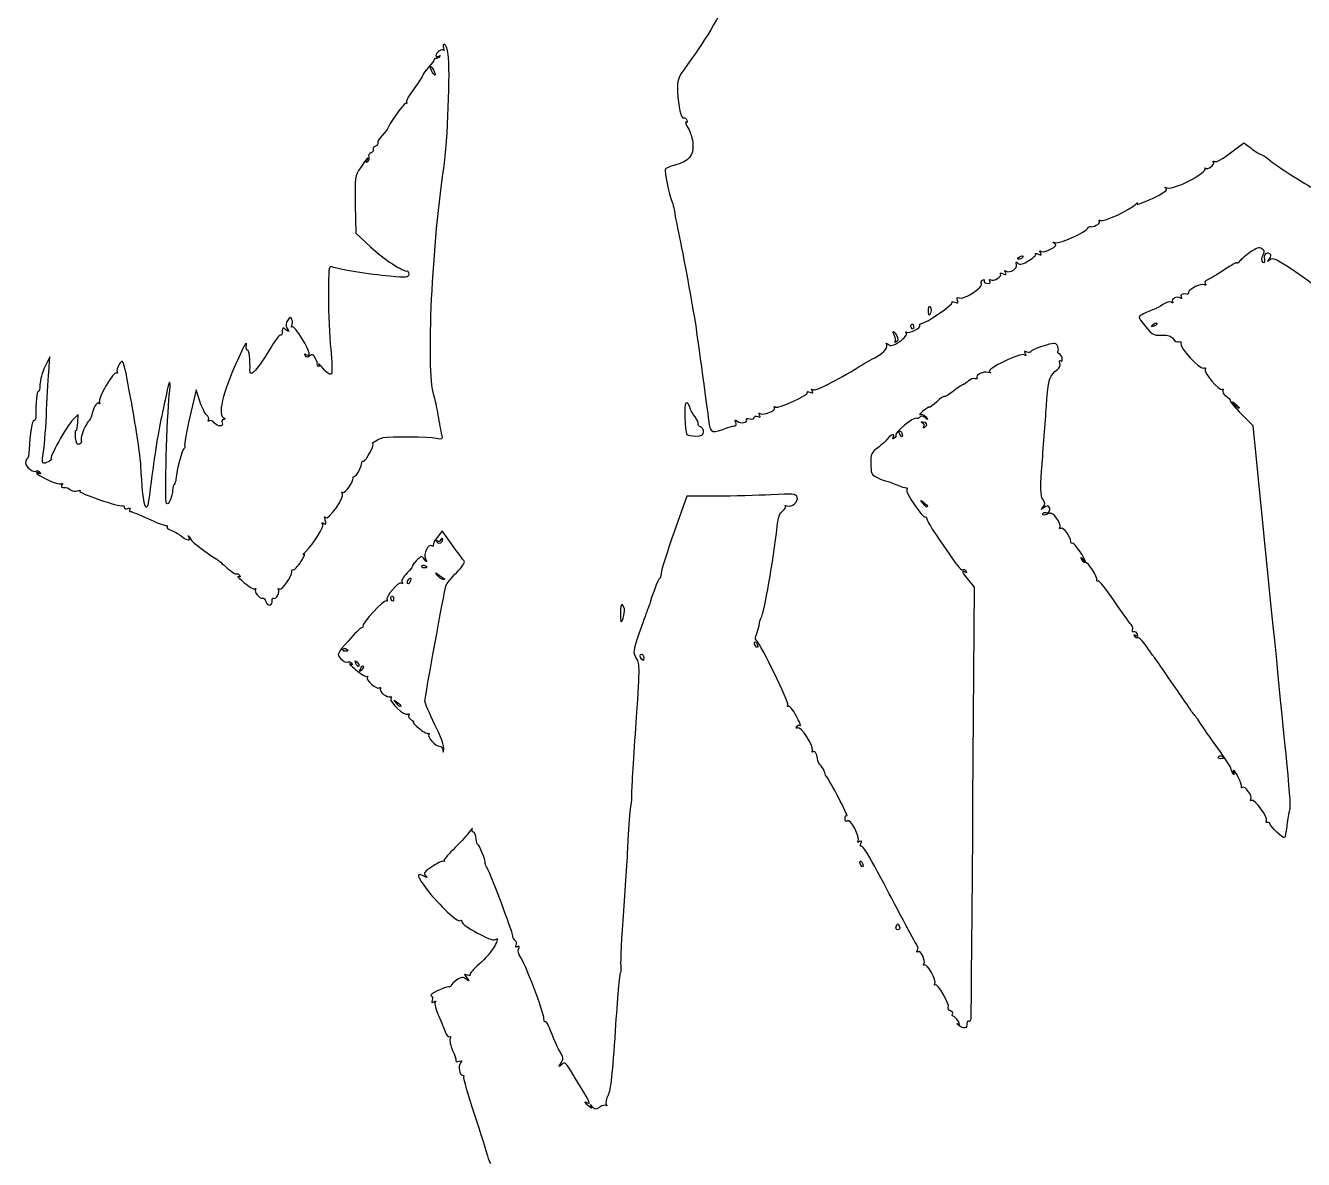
# Model space of a CAD drawing. Header units: millimetres. Extents: x -100 to 30, y 2 to 98.
# Drawn here: x -34.15 to -1.41, y 49.89 to 78.95 of the extents above; entities that cross this region are included whole.
import ezdxf

# ---------------------------------------------------------------- set-up
doc = ezdxf.new("R2010")
doc.units = ezdxf.units.MM
doc.layers.add('Layer_1', color=7, linetype='CONTINUOUS')

msp = doc.modelspace()

# ---------------------------------------------------------------- linework, layer by layer
at = {"layer": 'Layer_1', "color": 7}
for points in [[(-23.75, 77.793), (-23.75, 77.793)], [(-3.28, 75.684), (-2.939, 75.944), (-2.753, 75.802)], [(-25.704, 74.361), (-25.69, 73.631), (-25.312, 73.276)], [(-8.739, 72.98), (-8.739, 72.98)], [(-11.021, 71.635), (-11.021, 71.635)], [(-11.463, 71.211), (-11.463, 71.211)], [(-5.268, 71.279), (-5.268, 71.279)], [(-11.875, 70.848), (-11.875, 70.848)], [(-33.559, 70.063), (-33.533, 70.456), (-33.655, 70.203)], [(-29.687, 69.321), (-29.783, 69.61), (-29.942, 68.916)], [(-3.18, 69.234), (-3.18, 69.234)], [(-32.813, 68.776), (-32.805, 68.979), (-32.94, 68.844)], [(-2.999, 68.989), (-2.712, 68.698), (-2.297, 64.573)], [(-16.779, 68.532), (-16.779, 68.532)], [(-11.749, 68.464), (-11.749, 68.464)], [(-11.137, 68.672), (-11.137, 68.672)], [(-16.445, 66.886), (-17.208, 66.886), (-17.534, 65.972)], [(-11.164, 66.704), (-11.164, 66.704)], [(-23.219, 65.639), (-23.475, 65.995), (-23.598, 65.837)], [(-23.614, 65.713), (-23.614, 65.713)], [(-23.997, 65.097), (-23.997, 65.097)], [(-23.589, 64.848), (-23.589, 64.848)], [(-24.369, 64.69), (-24.369, 64.69)], [(-9.996, 64.73), (-9.847, 64.553), (-9.887, 59.071)], [(-27.834, 64.207), (-27.834, 64.207)], [(-24.788, 64.24), (-24.788, 64.24)], [(-18.807, 63.945), (-18.807, 63.945)], [(-26.021, 62.961), (-26.021, 62.961)], [(-15.46, 63.067), (-15.46, 63.067)], [(-25.686, 62.597), (-25.686, 62.597)], [(-18.372, 62.707), (-18.372, 62.707)], [(-25.574, 62.461), (-25.574, 62.461)], [(-24.657, 61.587), (-24.657, 61.587)], [(-23.663, 61.028), (-23.663, 61.028)], [(-3.588, 60.206), (-3.588, 60.206)], [(-12.761, 57.445), (-12.761, 57.445)], [(-11.848, 55.848), (-11.848, 55.848)]]:
    msp.add_lwpolyline(points, dxfattribs=at)
for points in [[(-16.047, 79.958), (-16.173, 79.555), (-16.662, 78.676), (-17.064, 78.13)], [(-23.447, 78.315), (-23.493, 78.36), (-23.638, 78.256), (-23.638, 78.177)], [(-23.422, 78.468), (-23.455, 78.468), (-23.464, 78.425), (-23.444, 78.371)], [(-23.444, 78.371), (-23.424, 78.318), (-23.425, 78.293), (-23.447, 78.315)], [(-23.325, 78.209), (-23.346, 78.351), (-23.39, 78.468), (-23.422, 78.468)], [(-23.684, 78.074), (-23.678, 78.059), (-23.741, 77.973), (-23.824, 77.884)], [(-23.642, 78.103), (-23.671, 78.103), (-23.689, 78.09), (-23.684, 78.074)], [(-23.544, 78.154), (-23.57, 78.126), (-23.614, 78.103), (-23.642, 78.103)], [(-23.638, 78.177), (-23.638, 78.148), (-23.606, 78.142), (-23.567, 78.165)], [(-23.567, 78.165), (-23.527, 78.188), (-23.517, 78.183), (-23.544, 78.154)], [(-23.437, 75.291), (-23.335, 75.985), (-23.265, 77.812), (-23.325, 78.209)], [(-17.064, 78.13), (-17.455, 77.599), (-17.457, 77.594), (-17.447, 77.259)], [(-23.975, 77.674), (-23.975, 77.648), (-24.075, 77.495), (-24.197, 77.334)], [(-23.824, 77.884), (-23.907, 77.794), (-23.975, 77.7), (-23.975, 77.674)], [(-23.75, 77.793), (-23.783, 77.855), (-23.798, 77.906), (-23.782, 77.906)], [(-23.782, 77.906), (-23.767, 77.906), (-23.727, 77.855), (-23.694, 77.793)], [(-23.662, 77.681), (-23.677, 77.681), (-23.717, 77.732), (-23.75, 77.793)], [(-23.694, 77.793), (-23.661, 77.732), (-23.646, 77.681), (-23.662, 77.681)], [(-24.197, 77.334), (-24.319, 77.173), (-24.406, 77.021), (-24.39, 76.996)], [(-24.42, 76.95), (-24.469, 76.95), (-24.87, 76.382), (-24.876, 76.304)], [(-24.39, 76.996), (-24.375, 76.971), (-24.388, 76.95), (-24.42, 76.95)], [(-17.447, 77.259), (-17.434, 76.87), (-17.356, 76.54), (-17.288, 76.583)], [(-24.876, 76.304), (-24.877, 76.29), (-24.94, 76.211), (-25.015, 76.129)], [(-17.288, 76.583), (-17.262, 76.599), (-17.226, 76.573), (-17.207, 76.525)], [(-17.23, 76.472), (-17.26, 76.491), (-17.236, 76.423), (-17.176, 76.321)], [(-17.207, 76.525), (-17.188, 76.475), (-17.198, 76.453), (-17.23, 76.472)], [(-17.176, 76.321), (-17.115, 76.218), (-17.06, 76.031), (-17.053, 75.904)], [(-25.015, 76.129), (-25.091, 76.047), (-25.142, 75.961), (-25.127, 75.937)], [(-25.408, 75.494), (-25.326, 75.635), (-25.427, 75.519), (-25.574, 75.302)], [(-25.302, 75.69), (-25.353, 75.671), (-25.378, 75.62), (-25.361, 75.574)], [(-25.244, 75.776), (-25.227, 75.748), (-25.253, 75.709), (-25.302, 75.69)], [(-25.188, 75.86), (-25.236, 75.841), (-25.261, 75.804), (-25.244, 75.776)], [(-25.127, 75.937), (-25.112, 75.913), (-25.139, 75.878), (-25.188, 75.86)], [(-17.053, 75.904), (-17.036, 75.619), (-17.163, 75.468), (-17.493, 75.379)], [(-3.687, 75.465), (-3.65, 75.442), (-3.475, 75.536), (-3.28, 75.684)], [(-2.753, 75.802), (-2.651, 75.725), (-2.536, 75.654), (-2.498, 75.645)], [(-2.498, 75.645), (-2.459, 75.636), (-2.374, 75.581), (-2.308, 75.524)], [(-25.574, 75.302), (-25.712, 75.099), (-25.717, 75.062), (-25.704, 74.361)], [(-25.392, 75.453), (-25.433, 75.428), (-25.438, 75.442), (-25.408, 75.494)], [(-25.361, 75.574), (-25.343, 75.529), (-25.357, 75.474), (-25.392, 75.453)], [(-17.493, 75.379), (-17.624, 75.345), (-17.745, 75.293), (-17.763, 75.264)], [(-3.934, 75.284), (-3.949, 75.303), (-3.944, 75.308), (-3.925, 75.293)], [(-3.925, 75.293), (-3.861, 75.246), (-3.675, 75.379), (-3.714, 75.443)], [(-3.714, 75.443), (-3.738, 75.481), (-3.727, 75.489), (-3.687, 75.465)], [(-2.308, 75.524), (-2.116, 75.355), (-1.184, 74.761), (-1.107, 74.759)], [(-23.676, 69.416), (-23.887, 69.947), (-23.759, 73.094), (-23.437, 75.291)], [(-17.763, 75.264), (-17.792, 75.216), (-17.669, 74.635), (-17.584, 74.42)], [(-4.892, 74.789), (-4.726, 74.734), (-3.859, 75.182), (-3.934, 75.284)], [(-5.281, 74.52), (-4.987, 74.661), (-4.881, 74.738), (-4.93, 74.773)], [(-4.93, 74.773), (-4.977, 74.807), (-4.965, 74.812), (-4.892, 74.789)], [(-17.584, 74.42), (-17.566, 74.373), (-17.544, 74.285), (-17.535, 74.223)], [(-6.615, 73.949), (-6.545, 73.906), (-5.825, 74.236), (-5.713, 74.363)], [(-5.713, 74.363), (-5.672, 74.41), (-5.653, 74.419), (-5.671, 74.383)], [(-5.671, 74.383), (-5.688, 74.348), (-5.513, 74.409), (-5.281, 74.52)], [(-17.535, 74.223), (-17.526, 74.161), (-17.465, 73.845), (-17.398, 73.52)], [(-7.759, 73.383), (-7.654, 73.348), (-7.012, 73.641), (-6.934, 73.759)], [(-6.934, 73.759), (-6.915, 73.788), (-6.89, 73.805), (-6.878, 73.798)], [(-6.878, 73.798), (-6.816, 73.761), (-6.606, 73.874), (-6.639, 73.926)], [(-6.639, 73.926), (-6.66, 73.961), (-6.65, 73.971), (-6.615, 73.949)], [(-17.398, 73.52), (-17.27, 72.897), (-17.02, 71.528), (-16.982, 71.243)], [(-7.889, 73.214), (-7.748, 73.287), (-7.727, 73.318), (-7.789, 73.362)], [(-7.789, 73.362), (-7.849, 73.405), (-7.841, 73.41), (-7.759, 73.383)], [(-25.312, 73.276), (-24.982, 72.966), (-24.467, 72.629), (-24.369, 72.659)], [(-8.739, 72.98), (-8.739, 72.992), (-8.7, 73.018), (-8.652, 73.036)], [(-8.599, 73.014), (-8.632, 72.96), (-8.739, 72.935), (-8.739, 72.98)], [(-8.652, 73.036), (-8.601, 73.055), (-8.579, 73.046), (-8.599, 73.014)], [(-8.444, 72.925), (-8.328, 72.995), (-8.252, 73.07), (-8.274, 73.092)], [(-8.274, 73.092), (-8.296, 73.114), (-8.266, 73.114), (-8.208, 73.092)], [(-8.208, 73.092), (-8.129, 73.061), (-8.114, 73.07), (-8.148, 73.126)], [(-8.148, 73.126), (-8.179, 73.175), (-8.173, 73.187), (-8.131, 73.161)], [(-8.131, 73.161), (-8.096, 73.14), (-7.988, 73.164), (-7.889, 73.214)], [(-2.777, 73.138), (-2.886, 73.058), (-3.008, 72.955), (-3.047, 72.908)], [(-2.48, 73.23), (-2.553, 73.271), (-2.627, 73.247), (-2.777, 73.138)], [(-2.44, 72.872), (-2.494, 72.906), (-2.488, 73.009), (-2.425, 73.109)], [(-2.425, 73.109), (-2.401, 73.148), (-2.424, 73.199), (-2.48, 73.23)], [(-2.271, 73.097), (-2.363, 73.154), (-2.438, 73.08), (-2.414, 72.955)], [(-2.285, 72.967), (-2.236, 73.03), (-2.231, 73.072), (-2.271, 73.097)], [(-26.294, 72.762), (-26.385, 72.799), (-26.393, 72.742), (-26.393, 72.014)], [(-24.816, 72.522), (-25.347, 72.571), (-26.141, 72.7), (-26.294, 72.762)], [(-9.048, 72.62), (-9.078, 72.669), (-9.072, 72.681), (-9.03, 72.655)], [(-9.03, 72.655), (-8.93, 72.593), (-8.725, 72.728), (-8.764, 72.83)], [(-8.764, 72.83), (-8.79, 72.896), (-8.78, 72.903), (-8.726, 72.858)], [(-8.726, 72.858), (-8.673, 72.814), (-8.597, 72.832), (-8.444, 72.925)], [(-3.44, 72.689), (-3.618, 72.569), (-3.809, 72.454), (-3.865, 72.434)], [(-3.117, 72.865), (-3.117, 72.888), (-3.262, 72.808), (-3.44, 72.689)], [(-3.047, 72.908), (-3.085, 72.862), (-3.117, 72.842), (-3.117, 72.865)], [(-2.414, 72.955), (-2.402, 72.893), (-2.414, 72.856), (-2.44, 72.872)], [(-2.271, 72.942), (-2.346, 72.883), (-2.348, 72.886), (-2.285, 72.967)], [(-1.821, 72.771), (-2.119, 72.967), (-2.199, 72.998), (-2.271, 72.942)], [(-1.025, 72.141), (-0.982, 72.188), (-1.21, 72.367), (-1.821, 72.771)], [(-24.336, 72.573), (-24.336, 72.487), (-24.384, 72.482), (-24.816, 72.522)], [(-24.369, 72.659), (-24.351, 72.665), (-24.336, 72.626), (-24.336, 72.573)], [(-9.661, 72.317), (-9.677, 72.358), (-9.665, 72.408), (-9.635, 72.426)], [(-9.635, 72.426), (-9.605, 72.445), (-9.587, 72.439), (-9.595, 72.414)], [(-9.595, 72.414), (-9.611, 72.365), (-9.567, 72.34), (-9.467, 72.34)], [(-9.447, 72.404), (-9.472, 72.445), (-9.463, 72.454), (-9.423, 72.429)], [(-9.467, 72.34), (-9.434, 72.34), (-9.425, 72.369), (-9.447, 72.404)], [(-9.423, 72.429), (-9.346, 72.382), (-9.115, 72.528), (-9.174, 72.586)], [(-9.174, 72.586), (-9.196, 72.609), (-9.166, 72.608), (-9.108, 72.586)], [(-9.108, 72.586), (-9.028, 72.555), (-9.013, 72.564), (-9.048, 72.62)], [(-3.865, 72.434), (-3.924, 72.412), (-3.95, 72.369), (-3.927, 72.331)], [(-10.23, 71.967), (-10.117, 71.923), (-9.626, 72.225), (-9.661, 72.317)], [(-4.396, 72.065), (-4.514, 72.084), (-4.581, 72.051), (-4.545, 71.993)], [(-4.354, 72.113), (-4.354, 72.083), (-4.373, 72.061), (-4.396, 72.065)], [(-3.95, 72.305), (-4.024, 72.351), (-4.354, 72.194), (-4.354, 72.113)], [(-3.927, 72.331), (-3.902, 72.291), (-3.911, 72.281), (-3.95, 72.305)], [(-26.393, 72.014), (-26.393, 71.581), (-26.366, 70.971), (-26.334, 70.657)], [(-11.196, 71.311), (-11.086, 71.315), (-10.368, 71.813), (-10.411, 71.856)], [(-11.021, 71.635), (-11.021, 71.71), (-11.003, 71.759), (-10.981, 71.746)], [(-10.981, 71.746), (-10.939, 71.719), (-10.947, 71.575), (-10.994, 71.528)], [(-10.411, 71.856), (-10.433, 71.878), (-10.403, 71.877), (-10.344, 71.855)], [(-10.344, 71.855), (-10.261, 71.823), (-10.245, 71.834), (-10.273, 71.905)], [(-10.273, 71.905), (-10.297, 71.968), (-10.283, 71.987), (-10.23, 71.967)], [(-5.017, 71.798), (-5.101, 71.742), (-5.182, 71.694), (-5.197, 71.691)], [(-4.797, 71.858), (-4.834, 71.881), (-4.933, 71.854), (-5.017, 71.798)], [(-4.565, 71.966), (-4.65, 72.018), (-4.81, 71.946), (-4.766, 71.875)], [(-4.766, 71.875), (-4.745, 71.84), (-4.757, 71.833), (-4.797, 71.858)], [(-4.545, 71.993), (-4.522, 71.955), (-4.53, 71.944), (-4.565, 71.966)], [(-27.434, 71.401), (-27.488, 71.327), (-27.491, 71.272), (-27.447, 71.188)], [(-27.327, 71.409), (-27.358, 71.491), (-27.369, 71.49), (-27.434, 71.401)], [(-27.329, 71.252), (-27.309, 71.288), (-27.307, 71.359), (-27.327, 71.409)], [(-10.994, 71.528), (-11.009, 71.513), (-11.021, 71.561), (-11.021, 71.635)], [(-5.443, 71.591), (-5.638, 71.506), (-5.653, 71.486), (-5.585, 71.398)], [(-5.585, 71.398), (-5.289, 71.013), (-5.278, 71.005), (-5.043, 71.012)], [(-5.197, 71.691), (-5.213, 71.688), (-5.323, 71.643), (-5.443, 71.591)], [(-27.573, 71.106), (-27.573, 71.039), (-27.594, 70.997), (-27.619, 71.012)], [(-27.48, 71.152), (-27.562, 71.22), (-27.573, 71.214), (-27.573, 71.106)], [(-27.447, 71.188), (-27.392, 71.087), (-27.396, 71.083), (-27.48, 71.152)], [(-27.32, 71.229), (-27.346, 71.206), (-27.35, 71.217), (-27.329, 71.252)], [(-27.063, 70.92), (-27.179, 71.113), (-27.295, 71.252), (-27.32, 71.229)], [(-16.982, 71.243), (-16.969, 71.15), (-16.891, 70.581), (-16.807, 69.978)], [(-11.891, 70.998), (-11.922, 71.056), (-11.935, 71.103), (-11.919, 71.103)], [(-11.919, 71.103), (-11.904, 71.103), (-11.865, 71.054), (-11.833, 70.994)], [(-11.756, 70.854), (-11.63, 70.94), (-11.563, 71.023), (-11.586, 71.063)], [(-11.586, 71.063), (-11.607, 71.1), (-11.605, 71.113), (-11.58, 71.091)], [(-11.58, 71.091), (-11.524, 71.04), (-11.2, 71.204), (-11.237, 71.264)], [(-11.463, 71.211), (-11.481, 71.24), (-11.474, 71.277), (-11.448, 71.293)], [(-11.4, 71.241), (-11.4, 71.146), (-11.418, 71.138), (-11.463, 71.211)], [(-11.448, 71.293), (-11.421, 71.31), (-11.4, 71.286), (-11.4, 71.241)], [(-11.237, 71.264), (-11.252, 71.289), (-11.234, 71.31), (-11.196, 71.311)], [(-5.237, 71.247), (-5.317, 71.217), (-5.323, 71.223), (-5.268, 71.279)], [(-5.268, 71.279), (-5.23, 71.317), (-5.184, 71.334), (-5.167, 71.317)], [(-5.167, 71.317), (-5.15, 71.3), (-5.181, 71.268), (-5.237, 71.247)], [(-28.493, 70.753), (-28.479, 70.857), (-28.519, 70.807), (-28.619, 70.597)], [(-28.465, 70.63), (-28.491, 70.614), (-28.504, 70.669), (-28.493, 70.753)], [(-27.854, 70.72), (-28.199, 70.137), (-28.409, 69.9), (-28.402, 70.105)], [(-27.619, 71.012), (-27.645, 71.028), (-27.751, 70.897), (-27.854, 70.72)], [(-26.967, 70.52), (-26.828, 70.434), (-26.865, 70.591), (-27.063, 70.92)], [(-12.35, 70.46), (-12.152, 70.562), (-12.035, 70.72), (-12.1, 70.798)], [(-12.1, 70.798), (-12.123, 70.824), (-12.101, 70.816), (-12.053, 70.779)], [(-12.053, 70.779), (-11.982, 70.726), (-11.924, 70.74), (-11.756, 70.854)], [(-11.845, 70.844), (-11.884, 70.822), (-11.897, 70.824), (-11.875, 70.848)], [(-11.875, 70.848), (-11.853, 70.873), (-11.86, 70.94), (-11.891, 70.998)], [(-11.833, 70.994), (-11.79, 70.914), (-11.793, 70.874), (-11.845, 70.844)], [(-8.085, 70.732), (-8.259, 70.677), (-8.402, 70.612), (-8.402, 70.588)], [(-7.72, 70.756), (-7.76, 70.819), (-7.824, 70.815), (-8.085, 70.732)], [(-7.698, 70.611), (-7.684, 70.649), (-7.694, 70.715), (-7.72, 70.756)], [(-5.043, 71.012), (-4.876, 71.017), (-4.795, 70.99), (-4.749, 70.915)], [(-4.749, 70.915), (-4.713, 70.858), (-4.649, 70.826), (-4.606, 70.842)], [(-4.606, 70.842), (-4.561, 70.86), (-4.539, 70.844), (-4.554, 70.804)], [(-4.554, 70.804), (-4.593, 70.704), (-4.075, 70.134), (-3.978, 70.171)], [(-31.432, 69.26), (-31.642, 70.415), (-31.645, 70.423), (-31.742, 70.275)], [(-28.619, 70.597), (-29.061, 69.667), (-29.244, 69.006), (-29.086, 68.906)], [(-28.402, 70.105), (-28.391, 70.379), (-28.425, 70.655), (-28.465, 70.63)], [(-26.987, 70.49), (-27.012, 70.532), (-27.005, 70.543), (-26.967, 70.52)], [(-26.869, 70.485), (-26.925, 70.439), (-26.956, 70.44), (-26.987, 70.49)], [(-26.724, 70.418), (-26.778, 70.518), (-26.811, 70.534), (-26.869, 70.485)], [(-26.678, 70.278), (-26.665, 70.283), (-26.686, 70.346), (-26.724, 70.418)], [(-26.334, 70.657), (-26.302, 70.344), (-26.293, 70.059), (-26.315, 70.024)], [(-12.9, 70.144), (-12.699, 70.265), (-12.451, 70.408), (-12.35, 70.46)], [(-8.564, 70.508), (-8.663, 70.57), (-9.549, 70.141), (-9.458, 70.076)], [(-8.495, 70.58), (-8.563, 70.606), (-8.576, 70.595), (-8.543, 70.541)], [(-8.543, 70.541), (-8.512, 70.491), (-8.519, 70.48), (-8.564, 70.508)], [(-8.402, 70.588), (-8.402, 70.564), (-8.444, 70.56), (-8.495, 70.58)], [(-7.676, 70.54), (-7.702, 70.54), (-7.712, 70.572), (-7.698, 70.611)], [(-7.598, 70.428), (-7.615, 70.49), (-7.649, 70.54), (-7.676, 70.54)], [(-7.63, 70.353), (-7.591, 70.329), (-7.58, 70.356), (-7.598, 70.428)], [(-33.655, 70.203), (-33.723, 70.064), (-33.78, 69.858), (-33.782, 69.745)], [(-33.619, 68.941), (-33.6, 69.341), (-33.573, 69.846), (-33.559, 70.063)], [(-31.818, 70.049), (-31.882, 70.106), (-32.312, 69.376), (-32.262, 69.295)], [(-31.742, 70.275), (-31.796, 70.193), (-31.824, 70.099), (-31.806, 70.066)], [(-31.806, 70.066), (-31.787, 70.033), (-31.793, 70.026), (-31.818, 70.049)], [(-26.651, 70.222), (-26.679, 70.248), (-26.691, 70.273), (-26.678, 70.278)], [(-26.518, 70.153), (-26.609, 70.258), (-26.664, 70.306), (-26.641, 70.26)], [(-26.641, 70.26), (-26.617, 70.21), (-26.62, 70.195), (-26.651, 70.222)], [(-26.315, 70.024), (-26.339, 69.984), (-26.414, 70.031), (-26.518, 70.153)], [(-13.979, 69.62), (-13.913, 69.579), (-13.508, 69.775), (-12.9, 70.144)], [(-9.488, 70.057), (-9.61, 70.097), (-9.825, 69.995), (-9.778, 69.92)], [(-9.458, 70.076), (-9.407, 70.039), (-9.416, 70.034), (-9.488, 70.057)], [(-7.984, 69.385), (-7.948, 69.878), (-7.908, 69.99), (-7.716, 70.134)], [(-7.716, 70.134), (-7.659, 70.177), (-7.634, 70.244), (-7.655, 70.298)], [(-7.655, 70.298), (-7.677, 70.356), (-7.668, 70.376), (-7.63, 70.353)], [(-3.933, 70.146), (-3.98, 70.069), (-3.569, 69.577), (-3.495, 69.622)], [(-3.978, 70.171), (-3.934, 70.188), (-3.914, 70.177), (-3.933, 70.146)], [(-33.782, 69.745), (-33.784, 69.632), (-33.805, 69.552), (-33.828, 69.566)], [(-30.468, 69.472), (-30.425, 69.84), (-30.457, 69.927), (-30.52, 69.613)], [(-16.807, 69.978), (-16.724, 69.375), (-16.649, 68.829), (-16.642, 68.764)], [(-10.119, 69.753), (-10.14, 69.753), (-10.252, 69.678), (-10.368, 69.586)], [(-9.993, 69.841), (-10.041, 69.793), (-10.098, 69.753), (-10.119, 69.753)], [(-9.825, 69.898), (-9.869, 69.915), (-9.945, 69.889), (-9.993, 69.841)], [(-9.778, 69.92), (-9.76, 69.891), (-9.781, 69.881), (-9.825, 69.898)], [(-33.828, 69.566), (-33.863, 69.587), (-33.891, 69.295), (-33.89, 68.899)], [(-30.52, 69.613), (-30.539, 69.52), (-30.604, 69.217), (-30.664, 68.938)], [(-30.542, 66.7), (-30.588, 66.774), (-30.53, 68.942), (-30.468, 69.472)], [(-23.58, 68.966), (-23.614, 69.167), (-23.657, 69.37), (-23.676, 69.416)], [(-14.937, 69.171), (-14.86, 69.124), (-14.061, 69.49), (-14.118, 69.548)], [(-14.118, 69.548), (-14.142, 69.571), (-14.114, 69.572), (-14.055, 69.55)], [(-14.055, 69.55), (-13.976, 69.519), (-13.961, 69.528), (-13.995, 69.584)], [(-13.995, 69.584), (-14.025, 69.632), (-14.02, 69.645), (-13.979, 69.62)], [(-10.604, 69.444), (-10.618, 69.458), (-10.708, 69.397), (-10.805, 69.308)], [(-10.368, 69.586), (-10.484, 69.494), (-10.59, 69.43), (-10.604, 69.444)], [(-3.476, 69.595), (-3.497, 69.56), (-3.463, 69.5), (-3.4, 69.46)], [(-3.495, 69.622), (-3.462, 69.643), (-3.454, 69.631), (-3.476, 69.595)], [(-3.4, 69.46), (-3.337, 69.421), (-3.286, 69.364), (-3.286, 69.334)], [(-32.282, 69.267), (-32.332, 69.298), (-32.418, 69.141), (-32.461, 68.938)], [(-32.262, 69.295), (-32.239, 69.257), (-32.247, 69.245), (-32.282, 69.267)], [(-31.198, 67.673), (-31.21, 67.905), (-31.316, 68.619), (-31.432, 69.26)], [(-29.51, 68.964), (-29.555, 69.001), (-29.634, 69.162), (-29.687, 69.321)], [(-17.235, 69.271), (-17.286, 69.24), (-17.262, 68.56), (-17.206, 68.47)], [(-17.116, 69.107), (-17.152, 69.251), (-17.188, 69.301), (-17.235, 69.271)], [(-16.997, 68.918), (-17.055, 68.991), (-17.108, 69.076), (-17.116, 69.107)], [(-15.332, 69.004), (-15.246, 68.95), (-14.917, 69.079), (-14.961, 69.149)], [(-14.961, 69.149), (-14.981, 69.182), (-14.971, 69.192), (-14.937, 69.171)], [(-11.001, 69.167), (-11.012, 69.177), (-11.084, 69.13), (-11.162, 69.062)], [(-10.805, 69.308), (-10.902, 69.22), (-10.99, 69.156), (-11.001, 69.167)], [(-8.093, 67.9), (-8.052, 68.44), (-8.003, 69.108), (-7.984, 69.385)], [(-3.286, 69.334), (-3.286, 69.304), (-3.157, 69.148), (-2.999, 68.989)], [(-3.18, 69.234), (-3.25, 69.323), (-3.248, 69.325), (-3.159, 69.255)], [(-3.06, 69.156), (-3.06, 69.11), (-3.106, 69.14), (-3.18, 69.234)], [(-3.159, 69.255), (-3.105, 69.212), (-3.06, 69.168), (-3.06, 69.156)], [(-33.933, 68.83), (-33.981, 68.86), (-34.05, 68.457), (-34.06, 68.088)], [(-33.89, 68.899), (-33.89, 68.846), (-33.909, 68.815), (-33.933, 68.83)], [(-33.698, 67.971), (-33.673, 68.104), (-33.638, 68.54), (-33.619, 68.941)], [(-32.94, 68.844), (-33.097, 68.686), (-33.565, 67.842), (-33.496, 67.841)], [(-32.856, 68.573), (-32.836, 68.573), (-32.817, 68.664), (-32.813, 68.776)], [(-32.544, 68.798), (-32.649, 68.672), (-32.761, 68.363), (-32.723, 68.301)], [(-32.461, 68.938), (-32.467, 68.907), (-32.505, 68.844), (-32.544, 68.798)], [(-30.664, 68.938), (-30.762, 68.493), (-30.862, 67.848), (-30.978, 66.914)], [(-29.942, 68.916), (-30.03, 68.534), (-30.089, 68.201), (-30.073, 68.176)], [(-29.466, 68.839), (-29.446, 68.871), (-29.466, 68.928), (-29.51, 68.964)], [(-29.444, 68.817), (-29.476, 68.797), (-29.486, 68.807), (-29.466, 68.839)], [(-29.316, 68.769), (-29.354, 68.815), (-29.411, 68.837), (-29.444, 68.817)], [(-29.112, 68.77), (-29.069, 68.659), (-29.224, 68.658), (-29.316, 68.769)], [(-29.075, 68.855), (-29.113, 68.854), (-29.129, 68.816), (-29.112, 68.77)], [(-29.086, 68.906), (-29.032, 68.872), (-29.029, 68.855), (-29.075, 68.855)], [(-23.486, 68.468), (-23.503, 68.541), (-23.546, 68.765), (-23.58, 68.966)], [(-16.92, 68.741), (-16.905, 68.765), (-16.94, 68.844), (-16.997, 68.918)], [(-16.642, 68.764), (-16.611, 68.502), (-16.547, 68.487), (-16.161, 68.645)], [(-15.958, 68.775), (-15.987, 68.851), (-15.979, 68.857), (-15.916, 68.805)], [(-15.971, 68.692), (-15.944, 68.686), (-15.938, 68.723), (-15.958, 68.775)], [(-15.916, 68.805), (-15.833, 68.736), (-15.636, 68.778), (-15.683, 68.854)], [(-15.683, 68.854), (-15.698, 68.879), (-15.66, 68.886), (-15.598, 68.87)], [(-15.598, 68.87), (-15.536, 68.854), (-15.486, 68.868), (-15.486, 68.902)], [(-15.486, 68.902), (-15.486, 68.935), (-15.444, 68.947), (-15.392, 68.927)], [(-15.392, 68.927), (-15.324, 68.901), (-15.311, 68.911), (-15.345, 68.965)], [(-15.345, 68.965), (-15.374, 69.012), (-15.369, 69.026), (-15.332, 69.004)], [(-11.329, 68.884), (-11.392, 68.923), (-11.893, 68.515), (-11.856, 68.454)], [(-11.24, 68.912), (-11.26, 68.879), (-11.3, 68.866), (-11.329, 68.884)], [(-11.162, 69.062), (-11.239, 68.994), (-11.273, 68.957), (-11.237, 68.981)], [(-11.11, 68.899), (-11.174, 68.949), (-11.215, 68.953), (-11.24, 68.912)], [(-11.237, 68.981), (-11.2, 69.005), (-11.138, 68.981), (-11.094, 68.925)], [(-11.17, 68.76), (-11.221, 68.781), (-11.222, 68.79), (-11.174, 68.793)], [(-11.174, 68.793), (-11.077, 68.8), (-11.03, 68.7), (-11.108, 68.652)], [(-11.137, 68.672), (-11.116, 68.705), (-11.131, 68.745), (-11.17, 68.76)], [(-11.094, 68.925), (-11.024, 68.836), (-11.026, 68.833), (-11.11, 68.899)], [(-32.869, 68.38), (-32.882, 68.486), (-32.876, 68.573), (-32.856, 68.573)], [(-24.987, 68.39), (-24.827, 68.425), (-23.805, 68.413), (-23.63, 68.374)], [(-23.63, 68.374), (-23.466, 68.338), (-23.456, 68.345), (-23.486, 68.468)], [(-17.206, 68.47), (-17.19, 68.444), (-17.087, 68.424), (-16.978, 68.427)], [(-16.978, 68.427), (-16.826, 68.431), (-16.779, 68.456), (-16.779, 68.532)], [(-16.863, 68.665), (-16.909, 68.683), (-16.934, 68.717), (-16.92, 68.741)], [(-16.779, 68.532), (-16.779, 68.588), (-16.816, 68.647), (-16.863, 68.665)], [(-16.161, 68.645), (-16.083, 68.677), (-15.998, 68.698), (-15.971, 68.692)], [(-11.921, 68.395), (-11.855, 68.502), (-11.988, 68.469), (-12.067, 68.358)], [(-11.856, 68.454), (-11.842, 68.431), (-11.859, 68.393), (-11.895, 68.371)], [(-11.749, 68.464), (-11.769, 68.497), (-11.774, 68.536), (-11.759, 68.551)], [(-11.759, 68.551), (-11.745, 68.566), (-11.717, 68.539), (-11.699, 68.491)], [(-11.699, 68.491), (-11.661, 68.392), (-11.694, 68.374), (-11.749, 68.464)], [(-11.108, 68.652), (-11.147, 68.628), (-11.159, 68.636), (-11.137, 68.672)], [(-32.768, 68.217), (-32.824, 68.196), (-32.853, 68.244), (-32.869, 68.38)], [(-32.723, 68.301), (-32.705, 68.272), (-32.725, 68.234), (-32.768, 68.217)], [(-30.099, 68.098), (-30.147, 68.068), (-30.276, 67.567), (-30.298, 67.323)], [(-30.073, 68.176), (-30.058, 68.151), (-30.069, 68.116), (-30.099, 68.098)], [(-25.494, 67.786), (-25.429, 67.786), (-25.189, 68.235), (-25.253, 68.237)], [(-25.253, 68.237), (-25.313, 68.24), (-25.09, 68.368), (-24.987, 68.39)], [(-12.32, 68.125), (-12.48, 68.008), (-12.499, 67.964), (-12.497, 67.72)], [(-12.067, 68.358), (-12.108, 68.302), (-12.221, 68.197), (-12.32, 68.125)], [(-11.895, 68.371), (-11.937, 68.346), (-11.946, 68.355), (-11.921, 68.395)], [(-34.109, 67.842), (-34.132, 67.842), (-34.151, 67.798), (-34.151, 67.743)], [(-34.06, 68.088), (-34.064, 67.953), (-34.086, 67.843), (-34.109, 67.842)], [(-33.68, 67.73), (-33.724, 67.73), (-33.729, 67.803), (-33.698, 67.971)], [(-33.496, 67.841), (-33.426, 67.84), (-33.607, 67.731), (-33.68, 67.73)], [(-25.539, 67.744), (-25.545, 67.767), (-25.524, 67.786), (-25.494, 67.786)], [(-8.089, 66.808), (-8.155, 66.902), (-8.156, 67.069), (-8.093, 67.9)], [(-34.151, 67.743), (-34.151, 67.634), (-33.951, 67.483), (-33.872, 67.532)], [(-33.872, 67.532), (-33.844, 67.549), (-33.803, 67.533), (-33.781, 67.497)], [(-33.805, 67.471), (-33.841, 67.493), (-33.87, 67.498), (-33.87, 67.481)], [(-33.87, 67.481), (-33.87, 67.417), (-33.301, 67.165), (-33.241, 67.202)], [(-33.781, 67.497), (-33.756, 67.456), (-33.765, 67.446), (-33.805, 67.471)], [(-30.978, 66.914), (-31.055, 66.299), (-31.143, 66.602), (-31.198, 67.673)], [(-25.727, 67.392), (-25.675, 67.392), (-25.524, 67.676), (-25.539, 67.744)], [(-12.497, 67.72), (-12.496, 67.476), (-12.478, 67.436), (-12.335, 67.362)], [(-33.241, 67.202), (-33.203, 67.226), (-33.194, 67.215), (-33.218, 67.176)], [(-33.218, 67.176), (-33.24, 67.14), (-33.232, 67.111), (-33.199, 67.111)], [(-30.346, 67.187), (-30.367, 67.166), (-30.384, 67.104), (-30.384, 67.049)], [(-30.298, 67.323), (-30.303, 67.27), (-30.325, 67.208), (-30.346, 67.187)], [(-26.018, 66.982), (-25.963, 66.948), (-25.737, 67.272), (-25.761, 67.35)], [(-25.761, 67.35), (-25.768, 67.373), (-25.753, 67.392), (-25.727, 67.392)], [(-12.335, 67.362), (-12.247, 67.317), (-12.151, 67.28), (-12.122, 67.28)], [(-12.122, 67.28), (-12.094, 67.28), (-11.972, 67.237), (-11.852, 67.185)], [(-11.852, 67.185), (-11.733, 67.133), (-11.614, 67.095), (-11.588, 67.102)], [(-33.199, 67.111), (-33.086, 67.111), (-33.055, 67.101), (-32.985, 67.044)], [(-32.985, 67.044), (-32.947, 67.012), (-32.872, 67.003), (-32.818, 67.023)], [(-32.818, 67.023), (-32.765, 67.044), (-32.74, 67.042), (-32.764, 67.018)], [(-32.764, 67.018), (-32.812, 66.97), (-31.733, 66.599), (-31.666, 66.641)], [(-30.384, 67.049), (-30.384, 66.885), (-30.499, 66.631), (-30.542, 66.7)], [(-26.462, 66.336), (-26.399, 66.245), (-25.975, 66.857), (-26.034, 66.953)], [(-26.034, 66.953), (-26.055, 66.988), (-26.048, 67.001), (-26.018, 66.982)], [(-15.051, 66.923), (-15.398, 66.903), (-16.025, 66.886), (-16.445, 66.886)], [(-14.383, 66.864), (-14.416, 66.949), (-14.489, 66.955), (-15.051, 66.923)], [(-14.64, 66.637), (-14.517, 66.594), (-14.339, 66.75), (-14.383, 66.864)], [(-11.577, 67.057), (-11.616, 66.993), (-11.159, 66.316), (-11.101, 66.352)], [(-11.588, 67.102), (-11.563, 67.108), (-11.558, 67.088), (-11.577, 67.057)], [(-11.164, 66.704), (-11.233, 66.793), (-11.231, 66.795), (-11.142, 66.725)], [(-8.08, 66.609), (-8.026, 66.679), (-8.028, 66.72), (-8.089, 66.808)], [(-31.666, 66.641), (-31.641, 66.656), (-31.621, 66.638), (-31.621, 66.602)], [(-31.621, 66.602), (-31.621, 66.566), (-31.582, 66.552), (-31.534, 66.57)], [(-31.534, 66.57), (-31.484, 66.59), (-31.461, 66.58), (-31.481, 66.548)], [(-31.481, 66.548), (-31.5, 66.518), (-31.491, 66.493), (-31.461, 66.493)], [(-31.461, 66.493), (-31.431, 66.493), (-31.234, 66.412), (-31.022, 66.313)], [(-14.894, 66.112), (-14.869, 66.339), (-14.827, 66.458), (-14.751, 66.511)], [(-14.751, 66.511), (-14.691, 66.553), (-14.661, 66.605), (-14.683, 66.627)], [(-14.683, 66.627), (-14.705, 66.649), (-14.686, 66.654), (-14.64, 66.637)], [(-11.044, 66.626), (-11.044, 66.58), (-11.09, 66.61), (-11.164, 66.704)], [(-11.142, 66.725), (-11.088, 66.682), (-11.044, 66.638), (-11.044, 66.626)], [(-8.055, 66.594), (-8.137, 66.53), (-8.14, 66.532), (-8.08, 66.609)], [(-8.089, 66.442), (-8.071, 66.471), (-8.035, 66.481), (-8.008, 66.464)], [(-7.926, 66.608), (-7.95, 66.647), (-7.993, 66.643), (-8.055, 66.594)], [(-8.008, 66.464), (-7.943, 66.424), (-7.88, 66.534), (-7.926, 66.608)], [(-7.649, 66.089), (-7.597, 66.173), (-7.84, 66.499), (-7.919, 66.45)], [(-31.022, 66.313), (-30.811, 66.213), (-30.606, 66.135), (-30.568, 66.138)], [(-30.568, 66.138), (-30.529, 66.14), (-30.511, 66.122), (-30.526, 66.097)], [(-26.972, 65.471), (-26.759, 65.679), (-26.497, 66.097), (-26.539, 66.164)], [(-26.539, 66.164), (-26.565, 66.206), (-26.554, 66.213), (-26.508, 66.185)], [(-26.508, 66.185), (-26.455, 66.152), (-26.446, 66.175), (-26.475, 66.275)], [(-26.475, 66.275), (-26.499, 66.361), (-26.494, 66.382), (-26.462, 66.336)], [(-11.101, 66.352), (-11.08, 66.365), (-11.063, 66.344), (-11.063, 66.307)], [(-11.063, 66.307), (-11.062, 66.27), (-10.919, 66.029), (-10.743, 65.772)], [(-7.919, 66.45), (-8.015, 66.389), (-8.125, 66.384), (-8.089, 66.442)], [(-30.526, 66.097), (-30.542, 66.072), (-30.497, 66.033), (-30.427, 66.011)], [(-30.427, 66.011), (-30.357, 65.989), (-30.24, 65.924), (-30.166, 65.867)], [(-30.166, 65.867), (-30.012, 65.747), (-29.909, 65.729), (-29.968, 65.832)], [(-29.968, 65.832), (-29.991, 65.871), (-29.99, 65.885), (-29.967, 65.865)], [(-29.967, 65.865), (-29.944, 65.844), (-29.925, 65.806), (-29.924, 65.781)], [(-23.598, 65.837), (-23.666, 65.751), (-23.715, 65.658), (-23.707, 65.632)], [(-23.506, 65.775), (-23.486, 65.826), (-23.477, 65.827), (-23.473, 65.779)], [(-17.534, 65.972), (-17.713, 65.47), (-17.863, 64.992), (-17.867, 64.91)], [(-15.308, 63.766), (-15.225, 63.906), (-14.991, 65.233), (-14.894, 66.112)], [(-7.63, 66.062), (-7.663, 66.041), (-7.672, 66.052), (-7.649, 66.089)], [(-7.371, 65.724), (-7.371, 65.843), (-7.568, 66.1), (-7.63, 66.062)], [(-29.924, 65.781), (-29.923, 65.739), (-29.322, 65.284), (-29.269, 65.284)], [(-23.743, 65.617), (-23.835, 65.674), (-23.97, 65.402), (-23.909, 65.281)], [(-23.707, 65.632), (-23.698, 65.606), (-23.714, 65.599), (-23.743, 65.617)], [(-23.614, 65.713), (-23.639, 65.753), (-23.631, 65.764), (-23.595, 65.742)], [(-23.473, 65.779), (-23.467, 65.682), (-23.567, 65.636), (-23.614, 65.713)], [(-23.595, 65.742), (-23.562, 65.722), (-23.522, 65.737), (-23.506, 65.775)], [(-22.915, 65.225), (-22.941, 65.257), (-23.078, 65.444), (-23.219, 65.639)], [(-10.743, 65.772), (-10.276, 65.088), (-10.188, 64.976), (-10.14, 65.006)], [(-7.331, 65.679), (-7.353, 65.665), (-7.371, 65.685), (-7.371, 65.724)], [(-6.997, 65.215), (-6.996, 65.294), (-7.291, 65.704), (-7.331, 65.679)], [(-29.269, 65.284), (-29.257, 65.284), (-29.146, 65.19), (-29.021, 65.075)], [(-27.29, 65.001), (-27.268, 64.988), (-27.181, 65.08), (-27.097, 65.207)], [(-27.097, 65.207), (-27.013, 65.334), (-26.979, 65.418), (-27.02, 65.395)], [(-27.02, 65.395), (-27.061, 65.371), (-27.04, 65.406), (-26.972, 65.471)], [(-24.145, 65.227), (-24.217, 65.15), (-24.261, 65.087), (-24.242, 65.087)], [(-23.935, 65.269), (-24.009, 65.36), (-24.022, 65.357), (-24.145, 65.227)], [(-23.909, 65.281), (-23.859, 65.18), (-23.861, 65.179), (-23.935, 65.269)], [(-23.109, 64.925), (-22.959, 65.074), (-22.885, 65.188), (-22.915, 65.225)], [(-7.092, 65.256), (-7.114, 65.33), (-7.111, 65.33), (-7.058, 65.256)], [(-7.002, 65.186), (-7.037, 65.178), (-7.078, 65.209), (-7.092, 65.256)], [(-7.058, 65.256), (-7.025, 65.209), (-6.998, 65.191), (-6.997, 65.215)], [(-6.703, 64.731), (-6.676, 64.811), (-6.933, 65.201), (-7.002, 65.186)], [(-29.021, 65.075), (-28.897, 64.959), (-28.775, 64.878), (-28.75, 64.893)], [(-28.75, 64.893), (-28.726, 64.908), (-28.687, 64.891), (-28.665, 64.854)], [(-28.703, 64.831), (-28.747, 64.854), (-28.681, 64.785), (-28.557, 64.677)], [(-28.665, 64.854), (-28.638, 64.811), (-28.65, 64.803), (-28.703, 64.831)], [(-27.648, 64.505), (-27.58, 64.466), (-27.33, 64.817), (-27.33, 64.952)], [(-27.33, 64.952), (-27.33, 64.993), (-27.312, 65.015), (-27.29, 65.001)], [(-24.377, 64.919), (-24.473, 64.823), (-24.527, 64.723), (-24.504, 64.685)], [(-24.242, 65.087), (-24.224, 65.087), (-24.284, 65.011), (-24.377, 64.919)], [(-23.944, 65.05), (-23.989, 65.05), (-24.013, 65.071), (-23.997, 65.097)], [(-23.997, 65.097), (-23.981, 65.124), (-23.944, 65.131), (-23.915, 65.113)], [(-23.915, 65.113), (-23.841, 65.067), (-23.85, 65.05), (-23.944, 65.05)], [(-23.589, 64.848), (-23.66, 64.939), (-23.657, 64.94), (-23.553, 64.864)], [(-23.453, 64.75), (-23.485, 64.75), (-23.546, 64.794), (-23.589, 64.848)], [(-23.553, 64.864), (-23.492, 64.819), (-23.43, 64.774), (-23.418, 64.766)], [(-23.38, 64.591), (-23.364, 64.643), (-23.242, 64.793), (-23.109, 64.925)], [(-17.867, 64.91), (-17.871, 64.828), (-17.889, 64.769), (-17.906, 64.78)], [(-10.08, 64.941), (-10.189, 65.009), (-10.152, 64.915), (-9.996, 64.73)], [(-10.14, 65.006), (-10.116, 65.02), (-10.078, 65.003), (-10.056, 64.967)], [(-10.056, 64.967), (-10.03, 64.926), (-10.039, 64.916), (-10.08, 64.941)], [(-28.557, 64.677), (-28.434, 64.568), (-28.307, 64.494), (-28.276, 64.511)], [(-28.262, 64.496), (-28.313, 64.441), (-28.14, 64.234), (-28.076, 64.274)], [(-28.276, 64.511), (-28.245, 64.529), (-28.239, 64.522), (-28.262, 64.496)], [(-27.795, 64.27), (-27.733, 64.231), (-27.622, 64.441), (-27.674, 64.498)], [(-27.674, 64.498), (-27.696, 64.523), (-27.684, 64.526), (-27.648, 64.505)], [(-24.524, 64.657), (-24.598, 64.703), (-24.939, 64.302), (-24.891, 64.225)], [(-24.504, 64.685), (-24.48, 64.646), (-24.488, 64.635), (-24.524, 64.657)], [(-24.369, 64.69), (-24.369, 64.719), (-24.344, 64.759), (-24.313, 64.777)], [(-24.291, 64.725), (-24.328, 64.627), (-24.369, 64.609), (-24.369, 64.69)], [(-24.313, 64.777), (-24.281, 64.797), (-24.272, 64.775), (-24.291, 64.725)], [(-23.919, 61.634), (-23.919, 61.734), (-23.427, 64.433), (-23.38, 64.591)], [(-23.418, 64.766), (-23.405, 64.757), (-23.42, 64.75), (-23.453, 64.75)], [(-17.906, 64.78), (-17.931, 64.795), (-18.137, 64.268), (-18.16, 64.131)], [(-6.673, 64.713), (-6.698, 64.697), (-6.711, 64.706), (-6.703, 64.731)], [(-6.264, 64.207), (-6.464, 64.501), (-6.648, 64.728), (-6.673, 64.713)], [(-2.297, 64.573), (-1.718, 58.83), (-1.732, 58.988), (-1.776, 58.81)], [(-28.076, 64.274), (-28.051, 64.289), (-28.015, 64.249), (-27.994, 64.185)], [(-27.994, 64.185), (-27.952, 64.052), (-27.822, 64.069), (-27.834, 64.207)], [(-27.834, 64.207), (-27.838, 64.258), (-27.82, 64.286), (-27.795, 64.27)], [(-24.913, 64.205), (-24.972, 64.241), (-25.531, 63.631), (-25.507, 63.556)], [(-24.891, 64.225), (-24.873, 64.195), (-24.882, 64.186), (-24.913, 64.205)], [(-24.788, 64.24), (-24.806, 64.269), (-24.799, 64.306), (-24.772, 64.322)], [(-24.725, 64.269), (-24.725, 64.175), (-24.742, 64.166), (-24.788, 64.24)], [(-24.772, 64.322), (-24.746, 64.338), (-24.725, 64.314), (-24.725, 64.269)], [(-5.826, 63.594), (-5.867, 63.638), (-6.064, 63.914), (-6.264, 64.207)], [(-18.859, 64.103), (-18.893, 64.125), (-18.914, 64.034), (-18.911, 63.868)], [(-18.911, 63.868), (-18.908, 63.665), (-18.895, 63.625), (-18.859, 63.71)], [(-18.807, 63.945), (-18.804, 64.013), (-18.828, 64.084), (-18.859, 64.103)], [(-18.859, 63.71), (-18.832, 63.772), (-18.809, 63.878), (-18.807, 63.945)], [(-18.222, 63.962), (-18.253, 63.885), (-18.35, 63.612), (-18.438, 63.355)], [(-18.16, 64.131), (-18.163, 64.116), (-18.191, 64.04), (-18.222, 63.962)], [(-25.507, 63.556), (-25.499, 63.532), (-25.516, 63.513), (-25.544, 63.513)], [(-15.429, 63.343), (-15.402, 63.395), (-15.371, 63.498), (-15.36, 63.573)], [(-15.36, 63.573), (-15.35, 63.648), (-15.327, 63.735), (-15.308, 63.766)], [(-5.788, 63.455), (-5.768, 63.487), (-5.785, 63.55), (-5.826, 63.594)], [(-25.544, 63.513), (-25.572, 63.513), (-25.727, 63.36), (-25.888, 63.174)], [(-18.438, 63.355), (-18.592, 62.908), (-18.595, 62.882), (-18.505, 62.73)], [(-15.43, 63.198), (-15.459, 63.227), (-15.459, 63.288), (-15.429, 63.343)], [(-14.62, 61.534), (-14.586, 61.591), (-15.306, 63.071), (-15.43, 63.198)], [(-5.757, 63.413), (-5.794, 63.404), (-5.808, 63.423), (-5.788, 63.455)], [(-5.736, 63.295), (-5.763, 63.339), (-5.752, 63.346), (-5.705, 63.317)], [(-5.661, 63.35), (-5.676, 63.393), (-5.719, 63.421), (-5.757, 63.413)], [(-5.65, 63.258), (-5.675, 63.242), (-5.714, 63.259), (-5.736, 63.295)], [(-5.705, 63.317), (-5.656, 63.287), (-5.642, 63.298), (-5.661, 63.35)], [(-5.443, 63.048), (-5.532, 63.179), (-5.625, 63.273), (-5.65, 63.258)], [(-25.888, 63.174), (-26.175, 62.843), (-26.18, 62.832), (-26.08, 62.722)], [(-25.968, 62.913), (-26.013, 62.913), (-26.037, 62.935), (-26.021, 62.961)], [(-26.021, 62.961), (-26.005, 62.987), (-25.968, 62.994), (-25.939, 62.976)], [(-25.939, 62.976), (-25.865, 62.931), (-25.874, 62.913), (-25.968, 62.913)], [(-15.46, 63.067), (-15.48, 63.1), (-15.485, 63.139), (-15.47, 63.154)], [(-15.47, 63.154), (-15.455, 63.168), (-15.428, 63.141), (-15.41, 63.094)], [(-15.41, 63.094), (-15.372, 62.995), (-15.404, 62.977), (-15.46, 63.067)], [(-5.253, 62.782), (-5.269, 62.797), (-5.354, 62.917), (-5.443, 63.048)], [(-26.08, 62.722), (-26.024, 62.66), (-25.946, 62.622), (-25.906, 62.637)], [(-25.906, 62.637), (-25.866, 62.652), (-25.817, 62.637), (-25.795, 62.602)], [(-25.836, 62.584), (-25.879, 62.608), (-25.814, 62.542), (-25.691, 62.438)], [(-25.795, 62.602), (-25.77, 62.562), (-25.784, 62.555), (-25.836, 62.584)], [(-25.686, 62.597), (-25.717, 62.677), (-25.71, 62.683), (-25.655, 62.628)], [(-25.616, 62.528), (-25.634, 62.51), (-25.665, 62.541), (-25.686, 62.597)], [(-25.655, 62.628), (-25.616, 62.59), (-25.599, 62.545), (-25.616, 62.528)], [(-25.574, 62.461), (-25.553, 62.517), (-25.521, 62.548), (-25.504, 62.53)], [(-18.505, 62.73), (-18.417, 62.581), (-18.418, 62.469), (-18.524, 60.952)], [(-18.372, 62.707), (-18.424, 62.759), (-18.418, 62.838), (-18.362, 62.838)], [(-18.315, 62.754), (-18.315, 62.658), (-18.319, 62.655), (-18.372, 62.707)], [(-18.362, 62.838), (-18.336, 62.838), (-18.315, 62.8), (-18.315, 62.754)], [(-4.976, 62.388), (-5.113, 62.589), (-5.238, 62.766), (-5.253, 62.782)], [(-25.691, 62.438), (-25.569, 62.333), (-25.442, 62.256), (-25.41, 62.267)], [(-25.542, 62.43), (-25.598, 62.375), (-25.604, 62.381), (-25.574, 62.461)], [(-25.504, 62.53), (-25.487, 62.513), (-25.504, 62.468), (-25.542, 62.43)], [(-25.391, 62.247), (-25.45, 62.188), (-25.164, 61.927), (-25.09, 61.972)], [(-25.41, 62.267), (-25.378, 62.277), (-25.37, 62.268), (-25.391, 62.247)], [(-4.555, 61.778), (-4.65, 61.913), (-4.84, 62.187), (-4.976, 62.388)], [(-25.064, 61.951), (-25.106, 61.883), (-24.882, 61.703), (-24.81, 61.747)], [(-25.09, 61.972), (-25.052, 61.996), (-25.041, 61.987), (-25.064, 61.951)], [(-24.794, 61.697), (-24.831, 61.599), (-24.443, 61.246), (-24.357, 61.3)], [(-24.81, 61.747), (-24.784, 61.763), (-24.777, 61.74), (-24.794, 61.697)], [(-24.657, 61.587), (-24.727, 61.676), (-24.725, 61.678), (-24.636, 61.609)], [(-24.537, 61.51), (-24.537, 61.464), (-24.583, 61.494), (-24.657, 61.587)], [(-24.636, 61.609), (-24.582, 61.566), (-24.537, 61.522), (-24.537, 61.51)], [(-23.663, 61.028), (-23.804, 61.31), (-23.919, 61.583), (-23.919, 61.634)], [(-4.326, 61.441), (-4.357, 61.492), (-4.46, 61.643), (-4.555, 61.778)], [(-24.357, 61.3), (-24.321, 61.322), (-24.311, 61.312), (-24.333, 61.276)], [(-24.333, 61.276), (-24.354, 61.242), (-24.326, 61.189), (-24.271, 61.157)], [(-14.607, 61.503), (-14.636, 61.486), (-14.642, 61.5), (-14.62, 61.534)], [(-14.408, 61.26), (-14.489, 61.411), (-14.579, 61.521), (-14.607, 61.503)], [(-14.307, 61.012), (-14.282, 60.997), (-14.328, 61.108), (-14.408, 61.26)], [(-4.236, 61.32), (-4.254, 61.335), (-4.295, 61.39), (-4.326, 61.441)], [(-4.067, 61.087), (-4.141, 61.2), (-4.217, 61.304), (-4.236, 61.32)], [(-24.271, 61.157), (-24.217, 61.125), (-24.193, 61.098), (-24.218, 61.097)], [(-24.218, 61.097), (-24.244, 61.096), (-24.182, 61.026), (-24.08, 60.941)], [(-24.08, 60.941), (-23.979, 60.856), (-23.87, 60.795), (-23.837, 60.805)], [(-23.431, 60.397), (-23.418, 60.462), (-23.52, 60.741), (-23.663, 61.028)], [(-18.524, 60.952), (-18.586, 60.062), (-18.632, 59.294), (-18.625, 59.245)], [(-14.37, 60.949), (-14.41, 60.924), (-14.419, 60.934), (-14.394, 60.975)], [(-14.394, 60.975), (-14.372, 61.011), (-14.333, 61.028), (-14.307, 61.012)], [(-13.994, 60.377), (-13.953, 60.484), (-14.291, 60.998), (-14.37, 60.949)], [(-3.604, 60.424), (-3.784, 60.676), (-3.993, 60.974), (-4.067, 61.087)], [(-23.821, 60.781), (-23.874, 60.728), (-23.645, 60.477), (-23.544, 60.477)], [(-23.837, 60.805), (-23.805, 60.815), (-23.797, 60.804), (-23.821, 60.781)], [(-23.544, 60.477), (-23.503, 60.477), (-23.466, 60.433), (-23.461, 60.378)], [(-23.461, 60.378), (-23.456, 60.305), (-23.448, 60.309), (-23.431, 60.397)], [(-13.971, 60.334), (-13.999, 60.316), (-14.009, 60.336), (-13.994, 60.377)], [(-13.852, 60.111), (-13.863, 60.25), (-13.924, 60.363), (-13.971, 60.334)], [(-3.263, 59.886), (-3.27, 59.93), (-3.423, 60.173), (-3.604, 60.424)], [(-13.771, 59.971), (-13.813, 60.017), (-13.849, 60.08), (-13.852, 60.111)], [(-13.677, 59.802), (-13.687, 59.848), (-13.729, 59.924), (-13.771, 59.971)], [(-3.536, 60.158), (-3.581, 60.158), (-3.604, 60.18), (-3.588, 60.206)], [(-3.588, 60.206), (-3.572, 60.232), (-3.535, 60.239), (-3.506, 60.221)], [(-3.506, 60.221), (-3.433, 60.176), (-3.441, 60.158), (-3.536, 60.158)], [(-13.625, 59.689), (-13.643, 59.705), (-13.667, 59.756), (-13.677, 59.802)], [(-13.108, 58.696), (-13.059, 58.665), (-13.565, 59.639), (-13.625, 59.689)], [(-3.203, 59.761), (-3.23, 59.785), (-3.257, 59.842), (-3.263, 59.886)], [(-3.206, 59.858), (-3.223, 59.858), (-3.218, 59.827), (-3.196, 59.788)], [(-2.998, 59.436), (-2.98, 59.498), (-3.158, 59.858), (-3.206, 59.858)], [(-3.196, 59.788), (-3.173, 59.749), (-3.177, 59.737), (-3.203, 59.761)], [(-2.974, 59.421), (-2.996, 59.398), (-3.007, 59.406), (-2.998, 59.436)], [(-2.757, 59.119), (-2.709, 59.196), (-2.914, 59.48), (-2.974, 59.421)], [(-18.651, 58.93), (-18.672, 58.807), (-18.702, 58.427), (-18.718, 58.087)], [(-18.625, 59.245), (-18.619, 59.195), (-18.63, 59.054), (-18.651, 58.93)], [(-9.887, 59.071), (-9.909, 56.056), (-9.931, 53.547), (-9.935, 53.495)], [(-2.74, 59.089), (-2.773, 59.069), (-2.78, 59.082), (-2.757, 59.119)], [(-2.359, 58.564), (-2.311, 58.641), (-2.668, 59.133), (-2.74, 59.089)], [(-13.156, 58.62), (-13.156, 58.678), (-13.135, 58.712), (-13.108, 58.696)], [(-13.094, 58.566), (-13.136, 58.532), (-13.156, 58.55), (-13.156, 58.62)], [(-12.822, 58.047), (-12.764, 58.141), (-13.019, 58.629), (-13.094, 58.566)], [(-1.776, 58.81), (-1.797, 58.722), (-1.826, 58.541), (-1.84, 58.408)], [(-22.706, 58.359), (-22.688, 58.395), (-22.73, 58.349), (-22.8, 58.256)], [(-22.677, 58.273), (-22.711, 58.284), (-22.724, 58.323), (-22.706, 58.359)], [(-2.34, 58.521), (-2.37, 58.513), (-2.378, 58.532), (-2.359, 58.564)], [(-2.276, 58.498), (-2.281, 58.519), (-2.309, 58.53), (-2.34, 58.521)], [(-1.899, 58.133), (-1.932, 58.101), (-2.259, 58.417), (-2.276, 58.498)], [(-1.84, 58.408), (-1.854, 58.276), (-1.881, 58.152), (-1.899, 58.133)], [(-22.8, 58.256), (-22.87, 58.163), (-23.049, 57.969), (-23.199, 57.825)], [(-22.606, 58.099), (-22.611, 58.184), (-22.643, 58.262), (-22.677, 58.273)], [(-22.56, 57.947), (-22.58, 57.947), (-22.601, 58.015), (-22.606, 58.099)], [(-18.718, 58.087), (-18.734, 57.747), (-18.787, 56.925), (-18.835, 56.26)], [(-12.786, 58.031), (-12.834, 58.002), (-12.847, 58.007), (-12.822, 58.047)], [(-12.748, 57.981), (-12.721, 58.052), (-12.731, 58.065), (-12.786, 58.031)], [(-12.735, 57.916), (-12.763, 57.899), (-12.769, 57.928), (-12.748, 57.981)], [(-23.199, 57.825), (-23.348, 57.681), (-23.451, 57.552), (-23.428, 57.539)], [(-22.373, 57.469), (-22.375, 57.572), (-22.521, 57.947), (-22.56, 57.947)], [(-12.321, 57.258), (-12.521, 57.637), (-12.707, 57.933), (-12.735, 57.916)], [(-23.741, 57.39), (-23.928, 57.266), (-23.96, 57.222), (-23.904, 57.163)], [(-23.447, 57.529), (-23.481, 57.537), (-23.614, 57.474), (-23.741, 57.39)], [(-23.428, 57.539), (-23.404, 57.526), (-23.413, 57.522), (-23.447, 57.529)], [(-22.34, 57.384), (-22.358, 57.4), (-22.373, 57.438), (-22.373, 57.469)], [(-21.67, 55.619), (-21.67, 55.711), (-22.288, 57.339), (-22.34, 57.384)], [(-12.761, 57.445), (-12.781, 57.478), (-12.786, 57.517), (-12.771, 57.531)], [(-12.771, 57.531), (-12.757, 57.546), (-12.729, 57.519), (-12.711, 57.471)], [(-12.711, 57.471), (-12.673, 57.372), (-12.706, 57.355), (-12.761, 57.445)], [(-23.961, 57.155), (-24.156, 57.255), (-24.122, 57.13), (-23.863, 56.799)], [(-23.904, 57.163), (-23.847, 57.103), (-23.857, 57.101), (-23.961, 57.155)], [(-11.662, 56.007), (-11.825, 56.316), (-12.122, 56.879), (-12.321, 57.258)], [(-23.863, 56.799), (-23.546, 56.393), (-23.089, 55.964), (-23.019, 56.007)], [(-23.019, 56.007), (-22.987, 56.027), (-22.967, 56.013), (-22.975, 55.975)], [(-18.835, 56.26), (-18.883, 55.595), (-18.914, 54.958), (-18.904, 54.845)], [(-11.313, 55.377), (-11.342, 55.414), (-11.499, 55.698), (-11.662, 56.007)], [(-22.975, 55.975), (-22.984, 55.938), (-22.804, 55.809), (-22.576, 55.689)], [(-22.576, 55.689), (-22.25, 55.518), (-22.144, 55.485), (-22.083, 55.536)], [(-11.803, 55.773), (-11.843, 55.773), (-11.864, 55.807), (-11.848, 55.848)], [(-11.848, 55.848), (-11.832, 55.889), (-11.812, 55.923), (-11.803, 55.923)], [(-11.803, 55.923), (-11.794, 55.923), (-11.774, 55.889), (-11.758, 55.848)], [(-11.758, 55.848), (-11.742, 55.807), (-11.762, 55.773), (-11.803, 55.773)], [(-22.132, 55.36), (-22.202, 55.228), (-22.38, 55.018), (-22.526, 54.895)], [(-22.083, 55.536), (-22.039, 55.572), (-22.062, 55.493), (-22.132, 55.36)], [(-21.61, 55.499), (-21.643, 55.519), (-21.67, 55.573), (-21.67, 55.619)], [(-21.581, 55.38), (-21.564, 55.425), (-21.577, 55.478), (-21.61, 55.499)], [(-21.547, 55.339), (-21.589, 55.313), (-21.601, 55.328), (-21.581, 55.38)], [(-21.521, 55.277), (-21.494, 55.347), (-21.502, 55.366), (-21.547, 55.339)], [(-11.301, 55.242), (-11.278, 55.279), (-11.283, 55.34), (-11.313, 55.377)], [(-21.477, 55.084), (-21.526, 55.138), (-21.544, 55.217), (-21.521, 55.277)], [(-20.87, 53.49), (-20.861, 53.625), (-21.374, 54.97), (-21.477, 55.084)], [(-11.286, 55.209), (-11.319, 55.189), (-11.325, 55.203), (-11.301, 55.242)], [(-11.136, 54.898), (-11.085, 54.981), (-11.215, 55.253), (-11.286, 55.209)], [(-22.526, 54.895), (-22.672, 54.771), (-22.778, 54.649), (-22.762, 54.622)], [(-18.904, 54.845), (-18.893, 54.732), (-18.899, 54.648), (-18.916, 54.659)], [(-11.118, 54.871), (-11.149, 54.852), (-11.157, 54.864), (-11.136, 54.898)], [(-10.856, 54.385), (-10.807, 54.471), (-11.046, 54.916), (-11.118, 54.871)], [(-23.244, 54.351), (-23.244, 54.329), (-23.275, 54.311), (-23.314, 54.311)], [(-23.1, 54.486), (-23.179, 54.434), (-23.244, 54.373), (-23.244, 54.351)], [(-22.861, 54.507), (-22.94, 54.569), (-22.979, 54.565), (-23.1, 54.486)], [(-22.833, 54.612), (-22.926, 54.647), (-22.927, 54.641), (-22.85, 54.542)], [(-22.85, 54.542), (-22.773, 54.442), (-22.774, 54.439), (-22.861, 54.507)], [(-22.762, 54.622), (-22.745, 54.596), (-22.778, 54.592), (-22.833, 54.612)], [(-18.916, 54.659), (-18.934, 54.669), (-18.992, 54.007), (-19.045, 53.187)], [(-10.847, 54.362), (-10.872, 54.339), (-10.877, 54.349), (-10.856, 54.385)], [(-10.511, 53.784), (-10.465, 53.858), (-10.788, 54.415), (-10.847, 54.362)], [(-23.314, 54.311), (-23.427, 54.311), (-23.831, 54.104), (-23.762, 54.081)], [(-23.762, 54.081), (-23.728, 54.069), (-23.715, 54.019), (-23.734, 53.97)], [(-23.734, 53.97), (-23.759, 53.905), (-23.748, 53.893), (-23.695, 53.926)], [(-23.695, 53.926), (-23.647, 53.956), (-23.634, 53.95), (-23.658, 53.911)], [(-23.658, 53.911), (-23.679, 53.877), (-23.647, 53.74), (-23.587, 53.607)], [(-10.457, 53.696), (-10.506, 53.714), (-10.53, 53.754), (-10.511, 53.784)], [(-10.401, 53.612), (-10.384, 53.639), (-10.409, 53.677), (-10.457, 53.696)], [(-23.587, 53.607), (-23.527, 53.474), (-23.447, 53.283), (-23.41, 53.182)], [(-20.833, 53.417), (-20.856, 53.402), (-20.873, 53.435), (-20.87, 53.49)], [(-20.685, 53.151), (-20.743, 53.311), (-20.809, 53.431), (-20.833, 53.417)], [(-10.386, 53.561), (-10.411, 53.561), (-10.418, 53.584), (-10.401, 53.612)], [(-10.266, 53.443), (-10.307, 53.508), (-10.361, 53.561), (-10.386, 53.561)], [(-10.235, 53.314), (-10.294, 53.362), (-10.308, 53.384), (-10.267, 53.363)], [(-10.267, 53.363), (-10.206, 53.331), (-10.205, 53.345), (-10.266, 53.443)], [(-10.032, 53.371), (-10.032, 53.242), (-10.117, 53.218), (-10.235, 53.314)], [(-9.988, 53.428), (-10.012, 53.443), (-10.032, 53.417), (-10.032, 53.371)], [(-9.935, 53.495), (-9.94, 53.443), (-9.964, 53.413), (-9.988, 53.428)], [(-23.41, 53.182), (-23.373, 53.082), (-23.321, 53.014), (-23.294, 53.031)], [(-23.294, 53.031), (-23.267, 53.047), (-23.259, 53.025), (-23.276, 52.98)], [(-20.469, 52.669), (-20.53, 52.773), (-20.628, 52.99), (-20.685, 53.151)], [(-19.045, 53.187), (-19.114, 52.119), (-19.166, 51.65), (-19.227, 51.531)], [(-23.276, 52.98), (-23.293, 52.936), (-23.264, 52.802), (-23.211, 52.682)], [(-23.211, 52.682), (-23.157, 52.563), (-23.119, 52.443), (-23.125, 52.416)], [(-23.125, 52.416), (-23.131, 52.389), (-23.093, 52.383), (-23.041, 52.403)], [(-23.041, 52.403), (-22.968, 52.431), (-22.961, 52.423), (-23.009, 52.365)], [(-20.432, 52.36), (-20.368, 52.463), (-20.373, 52.506), (-20.469, 52.669)], [(-19.932, 51.747), (-20.345, 52.429), (-20.317, 52.397), (-20.417, 52.314)], [(-23.009, 52.365), (-23.077, 52.282), (-23.036, 52.043), (-22.953, 52.043)], [(-20.417, 52.314), (-20.498, 52.248), (-20.499, 52.252), (-20.432, 52.36)], [(-22.953, 52.043), (-22.924, 52.043), (-22.912, 52.023), (-22.928, 51.998)], [(-22.928, 51.998), (-22.943, 51.973), (-22.821, 51.55), (-22.657, 51.056)], [(-19.758, 51.34), (-19.663, 51.282), (-19.693, 51.352), (-19.932, 51.747)], [(-19.227, 51.531), (-19.274, 51.44), (-19.295, 51.334), (-19.273, 51.297)], [(-19.719, 51.249), (-19.822, 51.332), (-19.85, 51.397), (-19.758, 51.34)], [(-19.667, 51.256), (-19.63, 51.183), (-19.637, 51.182), (-19.719, 51.249)], [(-19.631, 51.244), (-19.68, 51.304), (-19.694, 51.309), (-19.667, 51.256)], [(-19.438, 51.228), (-19.538, 51.158), (-19.561, 51.159), (-19.631, 51.244)], [(-19.279, 51.268), (-19.303, 51.29), (-19.375, 51.272), (-19.438, 51.228)], [(-19.273, 51.297), (-19.252, 51.259), (-19.254, 51.246), (-19.279, 51.268)], [(-22.657, 51.056), (-22.493, 50.563), (-22.341, 50.078), (-22.319, 49.977)], [(-22.319, 49.977), (-22.297, 49.877), (-22.259, 49.794), (-22.234, 49.794)]]:
    msp.add_open_spline(points, degree=3, dxfattribs=at)

doc.saveas('drawing.dxf')
